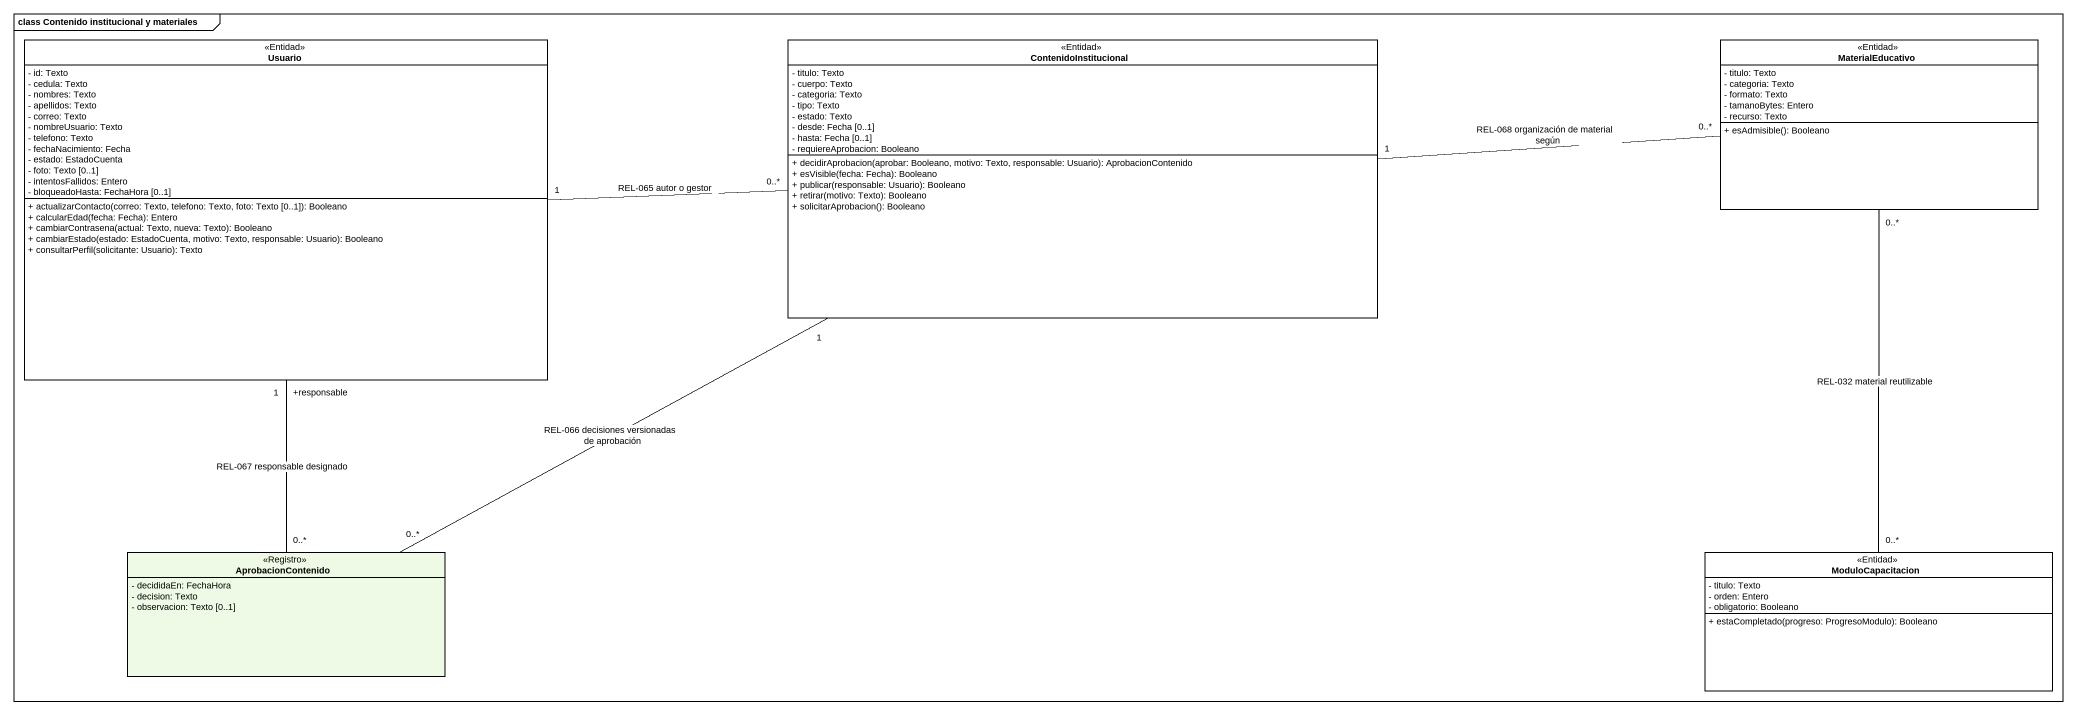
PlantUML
@startuml
mainframe class Contenido institucional y materiales
hide circle
hide empty members
skinparam classAttributeIconSize 0
class Usuario <<Entidad>> #FFFFFF {
  - id: Texto
  - cedula: Texto
  - nombres: Texto
  - apellidos: Texto
  - correo: Texto
  - nombreUsuario: Texto
  - telefono: Texto
  - fechaNacimiento: Fecha
  - estado: EstadoCuenta
  - foto: Texto [0..1]
  - intentosFallidos: Entero
  - bloqueadoHasta: FechaHora [0..1]
  + actualizarContacto(correo: Texto, telefono: Texto, foto: Texto [0..1]): Booleano
  + calcularEdad(fecha: Fecha): Entero
  + cambiarContrasena(actual: Texto, nueva: Texto): Booleano
  + cambiarEstado(estado: EstadoCuenta, motivo: Texto, responsable: Usuario): Booleano
  + consultarPerfil(solicitante: Usuario): Texto
}
class ContenidoInstitucional <<Entidad>> #FFFFFF {
  - titulo: Texto
  - cuerpo: Texto
  - categoria: Texto
  - tipo: Texto
  - estado: Texto
  - desde: Fecha [0..1]
  - hasta: Fecha [0..1]
  - requiereAprobacion: Booleano
  + decidirAprobacion(aprobar: Booleano, motivo: Texto, responsable: Usuario): AprobacionContenido
  + esVisible(fecha: Fecha): Booleano
  + publicar(responsable: Usuario): Booleano
  + retirar(motivo: Texto): Booleano
  + solicitarAprobacion(): Booleano
}
class MaterialEducativo <<Entidad>> #FFFFFF {
  - titulo: Texto
  - categoria: Texto
  - formato: Texto
  - tamanoBytes: Entero
  - recurso: Texto
  + esAdmisible(): Booleano
}
class AprobacionContenido <<Registro>> #EEFAE6 {
  - decididaEn: FechaHora
  - decision: Texto
  - observacion: Texto [0..1]
}
class ModuloCapacitacion <<Entidad>> #FFFFFF {
  - titulo: Texto
  - orden: Entero
  - obligatorio: Booleano
  + estaCompletado(progreso: ProgresoModulo): Booleano
}
Usuario "1" -right- "0..*" ContenidoInstitucional : REL-065 autor o gestor
Usuario "+responsable\n1" -- "0..*" AprobacionContenido : REL-067 responsable designado
ContenidoInstitucional "1" -right- "0..*" MaterialEducativo : REL-068 organización de material según
ContenidoInstitucional "1" -left- "0..*" AprobacionContenido : REL-066 decisiones versionadas de aprobación
ModuloCapacitacion "0..*" -up- "0..*" MaterialEducativo : REL-032 material reutilizable
@enduml
